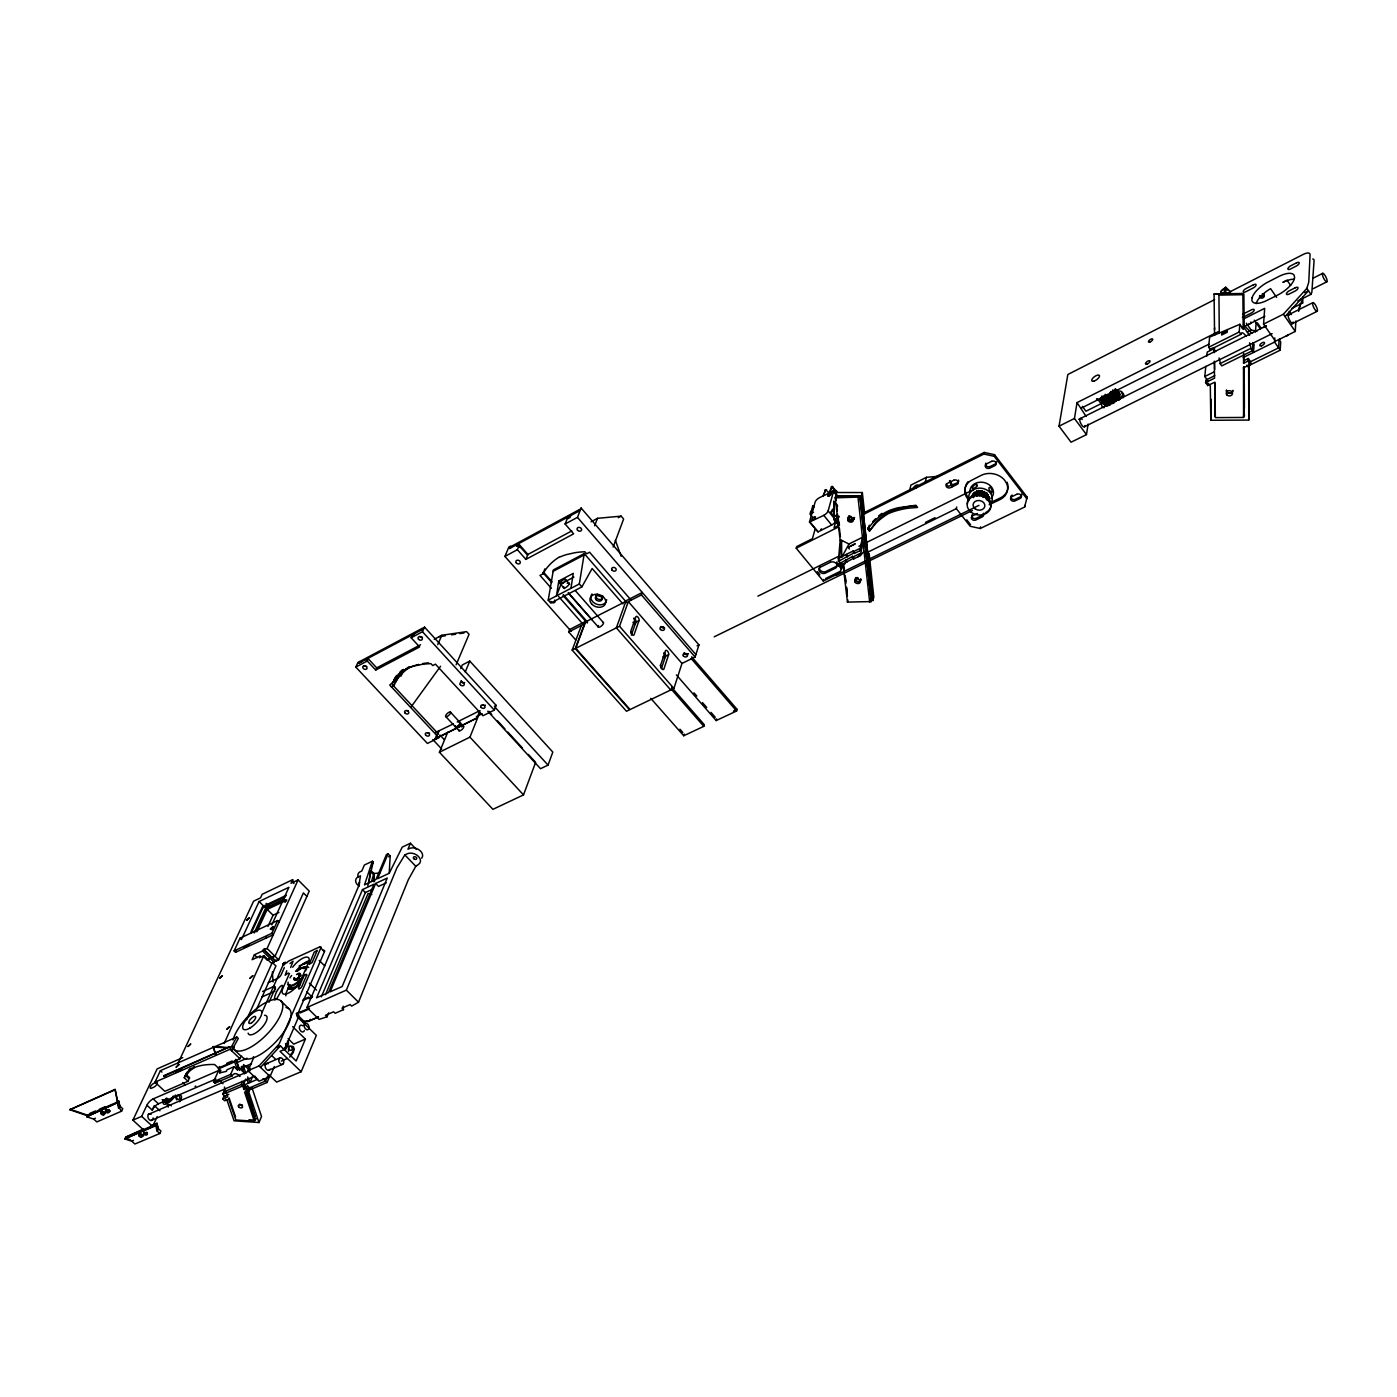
<?xml version="1.0" encoding="UTF-8"?>
<svg xmlns="http://www.w3.org/2000/svg" width="1397" height="1397" viewBox="0 0 1397 1397"><rect width="100%" height="100%" fill="white"/><g stroke="black" fill="none" stroke-linecap="round" stroke-linejoin="round"><path stroke-width="1.5" d="M1291.684 308.527L1302.668 302.974L1302.982 296.67M1243.4 319.022L1264.687 308.335L1263.569 324.104L1275.478 341.235L1295.281 331.438L1295.84 321.013M389.222 872.793L390.2 856.047L388.052 853.829L386.463 854.58L376.02 879.446L364.495 884.842L372.37 861.25L373.156 862.036L367.83 885.803M1208.684 383.861L1210.308 386.148L1210.797 420.27L1248.743 420.078L1248.674 365.7L1280.211 350.193L1280.717 341.863L1279.111 339.541L1278.587 347.87L1248.901 362.487M1280.211 350.193L1274.553 342.055L1274.815 337.899M1253.493 352.463L1254.104 344.133M1248.743 420.078L1249.005 363.447M1255.449 332.102L1256.147 322.707M1243.295 367.9L1250.577 364.477L1250.769 361.98L1248.342 358.505L1243.784 360.758L1243.592 363.255L1248.15 361.02L1248.342 358.505M1219.022 357.981A9.465 2.969 63.8 0 1 1220.14 363.569L1221.781 365.874L1252.358 350.769L1252.969 342.579M1214.761 375.688L1205.873 380.071L1205.611 382.586L1207.724 385.537L1214.901 382.167L1215.355 417.616L1243.557 417.459L1243.749 414.926M1244.098 414.507L1243.819 367.359M1244.413 414.752L1244.29 416.446L1244.029 366.643M1218.935 294.296L1219.284 333.045L1239.855 324.314L1243.417 329.395L1243.609 326.915L1249.564 335.42M1246.194 336.398A9.535 2.881 63.8 0 0 1240.868 334.354L1239.209 331.997L1239.855 324.314M1243.417 329.395L1243.47 293.457L1214.08 293.981L1243.435 293.876L1243.627 328.452M1230.687 291.938L1225.728 287.206L1222.794 289.598A3.754 3.196 -2.1 0 0 1221.275 293.946M1221.607 294.173L1224.89 291.641L1225.239 287.887L1227.736 290.105M1226.933 294.243A3.772 3.196 -2 0 0 1222.41 293.667L1225.326 291.589L1225.728 287.206M369.07 882.764L370.083 872.042M1222.794 289.598L1225.239 287.887M1210.797 420.27L1211.164 399.28M1219.284 333.045L1209.627 337.114L1208.615 347.294L1210.273 349.634L1240.868 334.354M1207.724 385.537L1207.968 383.022M1207.829 380.77L1204.79 376.509L1205.803 366.328M1206.798 356.148L1207.2 352.079L1214.447 348.464M101.282 1111.506L100.898 1112.588M838.008 558.521L853.183 551.012L854.51 552.636L838.34 561.332L840.173 540.272L835.179 497.838L836.646 492.495L862.333 492.547L864.673 513.852M839.422 558.538L841.588 540.272L840.173 540.272M1226.514 390.13L1226.409 390.811A3.178 2.637 -0.3 0 0 1229.622 393.413A3.178 2.637 -0.3 0 0 1232.783 390.758M584.243 553.614L553.404 569.906L548.2 600.186L550.75 603.067L581.885 586.897L579.336 583.981L584.243 553.614L627.026 602.893M1082.326 406.335L1085.958 411.224L1101.063 403.681L1101.674 399.647M570.971 588.329L573.241 573.399L558.783 580.977L556.46 595.89L561.21 583.736L573.87 577.118M1214.587 299.639L1067.832 374.518L1059.031 426.19L1071.062 442.22L1086.464 434.607L1088.106 424.129M1218.254 331.665L1077.035 402.615L1086.15 416.428M981.707 495.97L982.493 491.482A3.353 2.724 9.4 0 0 982.335 490.731L981.48 490.644M1086.464 434.607L1074.45 418.489L1077.035 402.615M286.053 1045.48L286.35 1044.921A2.515 0.995 -46.1 0 0 286.804 1044.467L286.856 1044.083M956.701 507.006L956.351 508.648L970.164 526.267L980.275 528.503L1024.647 507.024L1024.944 505.365M862.211 513.659L984.221 452.436L994.524 454.671L1027.109 497.122L1026.812 498.781L994.21 456.313L983.872 454.06L863.049 514.62M988.465 501.017L989.303 496.861A3.248 2.637 9.1 0 0 988.395 496.668L988.028 496.633M988.587 501.68L989.303 496.861M985.758 496.895L986.579 492.757L986.317 497.402M985.723 498.345L986.579 494.067L987.277 494.73M994.21 456.313L994.524 454.671M980.275 528.503L980.589 526.861M986.177 498.886L986.998 494.73L986.334 498.921M986.928 500.143L987.836 495.865M987.504 498.799L988.325 494.643L987.854 499.41M982.458 496.197L983.663 491.744M982.999 497.559L984.239 491.342L984.134 495.83M984.71 497.297L984.763 492.582M989.408 499.166L989.286 499.812A3.265 2.654 9.1 0 1 988.378 499.899M978.686 494.608L978.738 490.522A3.248 2.654 9.3 0 0 978.564 491.255L977.743 495.621L978.738 490.522M979.192 495.516L979.873 490.941M979.297 495.621L981.148 491.115M980.083 495.656L981.061 491.325M980.694 494.73L981.55 490.574M981.497 494.87L982.335 490.731M975.263 495.324L976.817 490.923A3.475 2.829 9.5 0 1 977.411 491.395M983.872 454.06L984.221 452.436M975.979 495.062L976.817 490.923M976.782 495.813L977.638 491.674M976.922 495.883L978.581 491.465M973.063 496.633L974.477 492.058L973.622 496.197M973.657 497.646L974.32 493.193M1109.532 404.746L1104.713 397.988A12.398 5.082 -36 0 1 1096.435 398.896M169.893 1100.33L169.91 1100.26A3.143 1.187 -46.9 0 1 169.701 1100.836L166.295 1098.252M176.773 1099.928L175.376 1096.872M1102.739 396.626L1108.747 404.851A3.248 1.345 -36.1 0 1 1108.048 405.549L1107.402 405.654M815.219 528.712L812.425 538.666L796.674 546.611L796.22 548.2L823.287 581.065L823.724 579.458M925.058 483.1L926.403 477.32L938.557 476.29M909.517 490.888L910.896 485.108L926.403 477.32M173.368 1096.034L173.368 1095.999A5.92 2.235 -46.9 0 1 167.867 1101.517A5.92 2.235 -46.9 0 1 165.492 1099.736M871.309 601.566L859.923 496.249L871.309 601.566L847.455 602.09L842.95 563.899M866.769 551.221L869.213 554.242L868.375 557.525L872.898 600.727L861.355 496.249L862.333 492.547M847.455 602.09L847.979 599.994M853.759 558.852L852.659 556.39L853.759 558.852L860.36 555.604L862.997 542.158M867.816 529.079L868.515 528.136A73.709 58.691 10.8 0 1 885.157 512.542L889.138 510.551A73.622 58.569 11.2 0 1 897.939 507.775L915.873 505.26L917.585 507.443L908.853 508.141A73.255 58.325 11.3 0 0 890.78 512.629L888.684 513.467A73.674 58.709 11 0 0 875.308 523.91L869.458 531.122L867.816 529.079L868.934 526.512M868.27 529.323L869.336 525.185M853.183 551.012L854.283 553.474L859.819 550.75L862.455 537.321L848.939 544.009L841.745 557.386L841.588 540.272L848.939 544.009M859.819 550.75L862.7 539.469M863.521 514.428L863.94 512.786M869.458 531.122L875.727 522.286A73.622 58.691 11 0 1 889.068 511.843A73.203 58.307 11.3 0 1 909.237 506.517L915.454 505.958M839.265 566.239L839.684 564.632L841.727 567.112L841.308 568.719L839.265 566.239L844.906 563.445M839.649 560.249L838.916 566.152L853.986 558.014M823.287 581.065L840.034 572.84L840.453 571.233L825.575 578.55M848.066 547.362L855.016 543.904L848.066 547.362L849.376 548.969M838.671 564.021L852.659 556.39M1024.647 507.024L1027.109 497.122M844.382 569.278L841.273 565.471L841.71 563.864M1298.686 309.767L1300.363 303.463M1298.616 311.374L1300.851 302.974M837.606 526.861L838.671 522.88M835.668 521.832L834.061 527.804L839.58 525.01M830.796 512.437L832.56 509.294A2.27 0.891 -39.1 0 1 834.026 509.678A2.27 0.891 -39.1 0 1 831.844 511.896L830.796 512.437L834.061 516.453L835.127 515.93M809.457 522.076L823.776 515.353A4.558 1.781 -39.1 0 0 828.142 510.9L833.642 490.958L819.428 497.699A4.505 1.746 -39.1 0 0 815.132 502.082L809.457 522.076L818.048 531.89L831.652 525.028A4.54 1.799 -39.1 0 0 836 520.575M832.001 486.435L829.189 492.198L830.412 492.146L832.001 486.435L836.681 491.395L836.262 493.281M829.381 494.294L830.097 491.744M825.732 489.666L823.235 495.83L825.732 489.666L830.412 494.608M811.919 511.459L814.381 505.854L812.67 506.151L811.028 511.913M813.56 512.262L811.046 512.996L811.605 511.058M810.697 511.512L809.963 514.096L812.321 516.96M371.515 881.507L373.82 873.509L371.462 871.099M676.392 674.908L716.172 720.573L736.586 711.021L737.075 709.344L691.655 656.817M716.172 720.573L716.678 718.896M650.775 698.343L683.727 735.748L703.809 726.353L704.315 724.694L671.678 687.376M683.727 735.748L684.233 734.089M840.034 572.84L841.727 567.112M625.839 601.391L585.622 621.892L575.756 648.313L630.099 709.536L673.895 688.459L681.98 663.435L695.095 657.044L698.954 644.89L581.135 508.037L578.096 511.546M1116.116 400.782L1115.085 401.463L1110.301 394.792M668.639 654.687L663.942 668.919A2.724 1.397 64 0 1 661.741 668.726A2.724 1.397 64 0 1 660.641 665.147L665.374 650.932A2.707 1.38 63.9 0 1 667.556 651.159A2.707 1.38 63.9 0 1 668.639 654.687L665.496 656.223L661.462 668.43A2.724 1.397 64 0 0 660.257 665.216M639.005 620.6L634.081 634.709A2.654 1.38 63.4 0 1 631.915 634.482A2.654 1.38 63.4 0 1 630.868 631.025L635.81 616.933A2.637 1.362 63.3 0 1 637.975 617.177A2.637 1.362 63.3 0 1 639.005 620.6L635.879 622.189L631.636 634.273M575.756 648.313L619.517 626.258L628.318 601.601L641.415 594.912L642.288 592.468L626.066 600.745L616.356 627.847L670.735 689.978M371.008 867.939L373.156 862.036M487.745 711.213L540.534 768.699L548.043 765.102L552.81 752.092L469.794 661.095L462.337 664.937L460.8 668.587M447.756 732.185L439.409 752.232L492.914 809.334L523.508 794.91L535.627 762.36L528.31 754.397M575.25 648.575L629.576 709.781L626.485 711.265L572.159 650.129L575.25 648.575L585.36 621.49L569.609 629.523L568.684 631.968L575.739 639.931M613.161 547.048L623.621 519.02L621.159 516.139L597.497 518.322L591.053 521.78M572.159 650.129L581.379 625.507M594.633 525.761L597.497 518.322M168.531 1101.238L168.443 1101.412A2.654 0.995 -46.9 0 1 168.146 1101.884L164.968 1099.544M1115.05 389.693L1119.661 396.765L1114.858 390.2M525.883 559.376L527.926 554.434L519.422 544.778L517.361 549.72L525.883 559.376L573.643 533.846L565.104 523.997L577.45 517.361L581.135 508.037M437.418 736.114L389.728 685.054L393.71 681.439A66.707 48.633 22.1 0 1 406.876 668.639L408.518 667.853A66.672 48.598 22.6 0 1 413.896 666.072L421.597 664.448A66.672 48.598 22.6 0 1 427.657 663.819L430.957 663.662L432.703 665.566L435.445 664.151L482.943 715.753L494.294 710.095L496.179 705.398L424.531 627.131L422.069 629.663L358.872 663.208L359.815 661.497M565.104 523.997L567.095 519.055L569.993 517.484L570.797 515.493M551.413 588.364L539.993 575.407L542.909 573.87L544.9 568.876M327.038 1016.824L325.501 1015.322L333.621 1011.777L335.158 1013.279L343.487 1009.664L341.951 1008.145L350.158 1004.565L351.695 1006.084L358.523 1002.208L408.361 879.639L415.8 866.28L418.436 864.429A8.312 5.763 21.8 0 0 418.489 856.466A8.312 5.763 21.8 0 0 407.889 853.497L404.851 854.929L396.905 867.851L346.351 990.141L306.921 1007.516L319.075 1019.391L327.038 1016.824L328.697 1012.825M476.971 717.988L435.166 738.838L476.971 717.988L479.974 710.584L457.221 721.97M439.409 752.232L469.951 737.145L479.765 712.575M416.411 849.463L410.421 843.229L407.959 849.236L410.054 848.241A8.277 5.763 21.8 0 1 419.956 850.546A8.277 5.763 21.8 0 1 421.684 858.195M166.487 1102.25L166.208 1102.006A2.375 0.891 -46.9 0 1 165.667 1102.547L162.139 1099.649M439.828 735.503L438.902 737.703L427.412 743.448L355.798 667.067L357.946 662.475L422.61 628.144L421.877 629.768M269.08 1074.887L276.623 1082.099L301.193 1071.709L316.351 1035.387L297.055 1016.597M435.166 738.838L438.431 731.033M435.567 739.292L438.85 731.487M375.618 883.463L330.163 991.818L342.16 986.526L387.248 878.049L375.618 883.463L378.517 886.431L386.27 882.834M388.052 853.829L377.627 878.696L389.222 873.265L402.249 847.106L410.421 843.229M465.218 672.027L469.794 661.095M509.853 548.41L510.516 546.821L578.725 509.957M321.362 996.812L365.368 892.561L373.069 888.981M292.637 1026.673L305.402 1039.089L296.164 1061.004L283.259 1048.571M435.62 732.447L453.431 723.856M325.484 994.681L368.075 893.486L371.812 894.464M362.469 889.61L316.613 997.825L328.505 992.551L374.012 884.214L362.469 889.61L365.368 892.561M571.233 631.357L504.911 556.425L508.84 547.1L510.656 546.122L509.643 548.515L578.306 511.442M306.921 1007.516L358.837 885.663L360.496 875.814L357.545 877.211A8.19 5.605 22.4 0 0 359.081 886.222M225.703 1099.317L227.205 1100.731L234.05 1120.796L258.969 1122.524L261.536 1116.517L251.966 1087.704M456.12 664.78L469.06 634.325L466.598 631.619L441.836 635.268L434.275 639.25M296.164 1013.681L309.47 1008.215M299.272 1012.301L300.338 1012.231M228.846 1094.322L223.834 1096.453L222.734 1098.933L224.673 1100.766L228.741 1099.16L235.831 1119.975L254.341 1121.25L255.791 1118.351M248.963 1119.748L255.337 1120.184L256.053 1118.508M302.905 1000.322L312.544 996.463M308.388 997.895L309.453 997.825M267.7 1076.057L265.535 1081.068L247.898 1088.56M258.969 1122.524L248.683 1091.633L249.399 1089.974L267.037 1082.5L269.9 1075.83M253.451 1056.708A5.78 2.27 -46.3 0 1 253.171 1058.909L248.02 1070.678L259.056 1081.191L270.058 1076.511L274.336 1066.54M286.507 963.074A3.3 1.257 -45.3 0 1 289.127 960.857L319.669 946.922L324.453 951.601L297.037 1015.567A5.553 2.183 -45.8 0 0 296.88 1013.122M242.1 1084.089L243.934 1089.52L246.483 1088.438L247.566 1085.94L249.819 1088.088L248.736 1090.586L244.615 1092.227L254.341 1121.25M252.909 1075.83L250.011 1082.5L247.653 1076.947M224.428 1086.988A6.845 4.732 68.4 0 1 224.184 1091.79L225.703 1093.222L242.781 1085.94L245.767 1079.13M437.715 644.681L441.836 635.268M243.934 1089.52L245.016 1087.023L247.566 1085.94M286.769 970.74L285.145 975.246L288.271 972.958M290.646 967.527L293.056 961.206L289.947 963.493M289.86 984.431L286.612 991.835A13.027 5.047 -45.5 0 0 285.826 995.851M269.027 1002.26L275.034 988.657A4.977 1.903 -45.6 0 0 273.166 986.719L262.601 991.486M284.324 967.615L281.268 974.53A4.086 1.554 -45.5 0 1 277.2 978.651L268.224 982.702M289.476 973.447L282.927 988.255A13.027 5.029 -45.5 0 0 287.939 993.337A13.027 5.029 -45.5 0 0 300.896 980.188L308.842 961.677A12.922 4.977 -45.3 0 0 304.476 957.504A12.922 4.977 -45.3 0 0 292.689 967.23M391.404 686.853L394.076 685.456L395.054 683.255L393.378 681.457L394.687 679.239A66.654 48.616 22.2 0 1 401.009 671.643M240.005 1076.476A6.88 4.715 68.3 0 0 232.129 1075.865L215.086 1083.199L213.549 1081.767L230.61 1074.415L234.05 1066.697L237.333 1069.823L238.433 1067.325L244.318 1072.913M225.179 1096.488L222.682 1094.13L225.179 1088.507M188.001 1081.278L184.247 1077.768L185.242 1076.092A55.077 34.192 22.5 0 1 192.035 1069.176L195.423 1067.151A52.388 32.48 22.6 0 1 211.89 1064.479L214.649 1064.531L218.386 1068.076L239.952 1058.716L241.07 1056.219L232.688 1048.239L231.57 1050.719L238.328 1038.442L236.809 1036.993L160.393 1070.678L154.98 1082.151L164.846 1091.336L188.001 1081.278L189.136 1078.798L185.382 1075.288L186.395 1073.612A55.024 34.192 22.5 0 1 187.041 1072.634M262.007 1012.546L283.731 963.476M256.804 1008.861L275.925 965.973L272.31 962.428L246.675 1019.688M271.786 963.581L263.806 955.74L259.475 957.748L260.296 955.932L252.124 959.704L254.376 954.78L262.531 951.008L264.801 948.633L264.277 949.785L275.838 961.136L278.649 959.844L309.243 891.129L298.085 879.918L291.03 883.288L292.654 879.691L293.929 883.585M237.333 1069.823L234.679 1061.86L235.779 1059.38L239.446 1070.364M393.378 681.457L392.4 683.657L394.076 685.456M263.998 956.578L267.613 960.123L271.228 957.137L275.034 956.299L303.411 892.893L306.886 896.42M400.974 676.148L403.523 670.455M271.961 963.319L276.344 959.983L275.838 961.136M375.706 670.054L376.719 667.871L368.267 658.825L367.254 661.008L375.706 670.054L419.606 646.951L411.137 637.748L422.47 631.741L424.531 627.131M234.05 1066.697L227.065 1069.718L226.331 1071.377L219.783 1072.861L218.438 1068.915L219.556 1066.417M414.682 633.592L411.137 637.748M213.549 1081.767L218.142 1071.569M418.786 664.413A66.253 48.354 22.6 0 0 409.827 667.364A66.602 48.685 22.4 0 0 395.91 681.614L395.421 682.435L393.744 680.636L394.949 678.226A66.567 48.668 22.3 0 1 396.661 675.467M219.783 1072.861L220.901 1070.364M395.421 682.435L397.447 678.61A66.55 48.668 22.4 0 1 409.059 666.718M154.98 1082.151L230.034 1049.269L236.809 1036.993M224.149 1043.489L263.806 955.74M264.277 949.785L267.089 948.476L298.085 879.918M298.958 1016.405L304.546 1021.853L307.951 1020.753L304.057 1022.045A5.623 2.235 -45.7 0 1 302.835 1022.167M271.874 933.283L273.323 934.715L235.534 952.3L234.102 950.903L271.874 933.283L277.654 920.536L279.086 921.95M215.697 1055.067L213.147 1046.597L227.99 1047.506M267.98 926.386L273.061 915.227L278.929 912.468M265.762 938.225L266.46 936.723M271.839 924.849L288.917 887.287L259.091 901.519L241.716 938.976M254.184 932.986L265.692 907.963L284.429 899.074M255.773 931.764L266.39 908.661L285.128 899.773M256.961 931.712L267.194 909.412L284.778 901.082C289.738 896.874 283.661 905.239 284.953 900.978M251.041 931.589L262.863 905.972M184.247 1077.768L185.382 1075.288M251.128 933.266L263.684 906.042L286.368 895.267M159.799 1133.508L156.831 1130.767L156.22 1124.864L124.787 1138.869L131.929 1141.314L134.898 1144.021L159.799 1133.508L160.934 1131.046L157.966 1128.305L156.97 1123.223L151.155 1125.703M235.534 952.3L236.233 950.798M156.831 1130.767L156.22 1124.864M157.215 1129.946L158.332 1129.806L156.97 1123.223M177.751 1063.85L253.59 901.187L260.506 897.869L262.165 894.29L292.654 879.691M366.503 659.157L366.119 659.96L368.267 658.825M182.745 1057.599L157.128 1068.915L132.89 1120.15L143.839 1130.208L152.622 1126.453L157.18 1116.64M234.102 950.903L240.005 938.208L277.654 920.536M1297.761 300.949L1310.927 294.365L1311.853 292.357L1314.071 260.575A7.945 3.213 -33.9 0 0 1312.761 258.969M220.237 1069.84L153.146 1098.915A6.287 2.357 -46.9 0 0 146.912 1105.219L152.203 1110.091L154.316 1105.568L159.922 1110.755M1263.569 324.104L1283.406 314.203L1306.841 288.376L1308.762 282.211L1310.072 254.656A7.945 3.196 -33.9 0 0 1303.418 254.324L1226.182 293.737M131.929 1141.314L133.448 1140.354M164.078 1075.55L163.693 1076.371L229.964 1046.632L164.078 1075.55L165.597 1076.982M132.89 1120.15L141.673 1116.378L146.912 1105.219M86.684 1116.727L117.889 1102.46L86.684 1116.727L93.843 1119.172L96.847 1121.913L121.591 1111.174L122.761 1108.729L119.758 1105.953L118.675 1100.819L120.107 1107.472L118.972 1107.594L115.113 1089.398L69.85 1109.742L88.413 1116.081M121.591 1111.174L118.972 1107.594M109.018 1109.707L110.153 1111.436M104.95 1112.728A1.886 1.135 24 0 1 102.784 1113.007A1.886 1.135 24 0 1 101.527 1111.209L101.09 1112.641L102.994 1114.544L105.386 1113.496L101.492 1111.541L102.994 1114.544M104.199 1114.02L104.111 1113.95A1.886 1.135 24 0 1 101.125 1112.641L101.335 1112.152M101.125 1112.641A1.886 1.135 24 0 1 103.291 1111.75L103.675 1111.96M118.57 1108.415L115.113 1089.398M106.609 1110.755L107.726 1112.483L106.609 1110.755A1.851 1.118 23.9 0 1 105.962 1109.742M93.843 1119.172L95.398 1118.229M255.389 1076.511L255.145 1077.716L256.28 1077.541M282.77 964.105C281.984 968.854 288.917 959.163 283.486 963.232M271.874 929.756L273.009 928.341M169.928 1100.207L171.272 1099.404A2.55 0.96 -46.9 0 0 171.307 1099.02L171.936 1098.374M581.885 586.897L592.136 568.509L622.922 603.923M1117.268 400.101A3.493 1.449 -36 0 0 1117.024 399.786L1117.81 398.966M1106.651 405.322A3.947 1.641 -36.1 0 1 1106.092 405.724L1105.708 405.567M542.909 573.87L544.411 571.443A69.518 53.61 20.6 0 1 558.852 557.281M301.193 1071.709L280.046 1051.347L284.185 1049.566L285.547 1047.174L298.539 1017.016A5.553 2.2 -45.8 0 0 296.863 1014.606M972.434 494.398L972.836 493.77A3.126 2.532 9.6 0 1 973.779 493.944L974.477 493.368M248.02 1070.678L259.021 1065.963L279.086 1044.083L320.821 947.987A2.881 1.118 -45.1 0 0 319.669 946.922M260.541 1067.413L280.378 1045.899L284.185 1049.566M1118.403 398.721L1112.885 389.92M411.137 706.83L440.544 666.247M288.655 1051.295L288.481 1048.903M1106.04 405.078L1101.028 398.058M860.36 555.604L864.01 551.291M858.02 556.757L860.465 553.876M838.916 566.152L841.448 563.235M1117.094 390.357L1119.661 393.954A3.388 1.397 -35.9 0 1 1119.102 394.53L1118.997 394.618M172.791 1096.994L172.25 1098.286M1285.048 316.595L1308.483 290.768L1304.711 292.654M688.075 653.779L686.171 654.495L683.919 652.975A2.288 1.764 17.6 0 0 687.97 653.901M1106.965 405.06L1106.511 404.798A8.103 3.353 -36 0 1 1105.691 404.327M165.614 1102.6L162.855 1100.05M1113.968 402.441L1113.915 402.423A3.405 1.414 -35.9 0 0 1114.474 402.528L1110.336 395.473M1118.84 397.237L1118.246 398.005A2.881 1.187 -35.9 0 1 1118.718 398.058M169.054 1100.819L165.789 1098.636M833.765 501.383L834.201 517.082L833.765 501.383L837.676 506.203M838.671 525.464L834.061 519.789L833.869 516.68L836.873 514.742A3.44 1.362 -39 0 1 837.606 514.236M834.061 519.789L837.065 517.85A3.44 1.362 -39 0 0 839.195 516.331M104.391 1113.793L104.111 1113.95A1.886 1.135 24 0 0 103.291 1111.75M103.71 1114.771A1.886 1.135 24 0 0 102.907 1112.553A1.886 1.135 24 0 0 100.724 1113.461A1.886 1.135 24 0 0 103.71 1114.771L103.989 1114.596M519.422 544.778L516.593 546.297L517.431 544.306L520.295 547.572M504.911 556.425L517.361 549.72M527.926 554.434L571.775 530.93M618.26 517.676L621.159 516.139M359.046 663.104L361.84 661.619M355.798 667.067L367.254 661.008M552.758 571.513L583.614 555.22M376.719 667.871L420.584 644.768M548.2 600.186L579.336 583.981M826.553 489.823L824.824 490.12M831.093 486.907L832.822 486.61M835.79 491.849L836.681 491.395M812.67 506.151L813.56 505.679M568.684 631.968L584.435 623.953M1313.04 278.23L1322.749 273.323M850.825 519.37L854.597 517.466M1313.18 288.673L1326.783 281.845A4.715 1.275 63.7 0 0 1324.845 275.174A4.715 1.275 63.7 0 0 1322.645 275.733A4.715 1.275 63.7 0 0 1326.783 281.845M796.22 548.2L838.2 527.106M850.511 520.959L854.231 519.09M303.044 968.558L305.419 967.754A14.075 5.448 -45.4 0 1 307.34 967.667M1081.173 408.168L1208.824 344.256M1241.689 327.789L1264.896 316.176M1208.615 347.294L1239.209 331.997M494.433 706.271L496.179 705.398M476.394 716.591L482.122 713.727M1059.031 426.19L1074.45 418.489M1247.329 332.049L1251.171 330.129L1257.143 331.037M835.179 497.838L859.714 497.07M1078.676 419.379L1266.084 325.972M1287.563 315.268L1312.936 302.625M1084.526 426.696L1272.143 333.639M1291.684 323.947L1317.092 311.356A4.837 1.345 63.8 0 0 1315.118 304.476A4.837 1.345 63.8 0 0 1312.831 305.122A4.837 1.345 63.8 0 0 1317.092 311.356M1220.14 363.569L1250.717 348.429A9.535 2.881 63.8 0 0 1249.547 342.824M757.89 596.17L839.475 555.849M858.893 546.262L973.499 489.631M1204.79 376.509L1214.133 371.899M1243.103 357.58L1274.553 342.055M852.973 551.85L859.574 548.584M1205.611 382.586L1214.534 378.185L1214.307 361.177M852.449 557.228L860.115 553.456M925.46 522.391L935.047 517.676M956.351 508.648L865.983 553.072M841.273 565.471L844.975 563.655M836.07 575.32L978.965 505.347M714.199 636.822L972.452 510.464M697.068 645.816L698.954 644.89M977.446 513.485L972.609 515.842A2.934 2.375 9.6 0 0 971.806 519.108A2.934 2.375 9.6 0 0 975.857 519.998L982.301 516.855A2.934 2.375 9.4 0 0 983.121 513.59M989.513 503.095L1000.322 497.943A17.043 13.9 9 0 0 1007.115 482.244M989.181 504.754L1000.008 499.585A17.043 13.9 9 0 0 1006.8 483.886L1004.845 480.498A17.043 13.9 9 0 0 981.253 475.329L970.496 480.83A17.008 13.848 9.3 0 0 966.567 497.227L969.029 500.37M285.582 896.734L262.88 907.526L268.224 906.251M372.37 861.25L364.373 865.022L361.823 870.995L359.78 871.955A8.172 5.605 22.4 0 0 358.086 876.914M388.61 856.798L390.2 856.047M733.373 711.09L737.075 709.344M243.794 947.288L249.452 944.634M275.034 956.299L271.228 957.137L267.456 960.193L264.277 957.085M282.805 963.895L284.674 963.039M299.045 966.008L310.291 960.909M303.865 964.244L309.488 961.712M983.331 492.041L982.545 491.814M275.052 991.084L262.723 996.62A2.462 0.943 -45.7 0 1 261.85 996.707M303.254 999.536L308.72 997.109M309.121 998.628L312.264 997.231L306.624 991.695M69.85 1109.742L114.868 1089.887M300.006 1013.017L309.121 1009.018M175.585 1072.599L181.575 1069.98M232.688 1048.239L234.259 1047.54L232.723 1046.091M89.81 1113.444L95.572 1110.912M99.431 1109.235L105.212 1106.703M87.47 1115.085L93.25 1112.571M97.109 1110.894L118.291 1101.639M318.429 1016.841L307.532 1021.591L318.551 1017.121M226.768 1063.292L232.181 1060.934M218.438 1068.915L234.679 1061.86M237.071 1062.541L247.059 1058.21M276.693 1047.506L280.378 1045.899M1118.683 397.324L1113.811 390.776M305.402 1039.089L293.719 1044.135L288.044 1038.635M152.203 1110.091A6.287 2.375 -47 0 1 158.42 1103.805L215.871 1079.025M237.682 1069.613L251.547 1063.641M148.309 1114.404L249.923 1070.766M263.876 1064.776L279.819 1057.931M281.321 1061.074L287.311 1058.507M151.068 1120.499L254.778 1076.196M268.748 1070.242L282.7 1064.27M224.184 1091.79L241.262 1084.509A6.88 4.715 68.3 0 0 241.751 1081.418M222.682 1094.13L226.593 1092.471M243.13 1085.434L257.851 1079.148M143.402 1129.003L125.573 1137.245L156.586 1124.044M124.787 1138.869L155.835 1125.685M222.734 1098.933L227.746 1096.802L225.196 1089.363M141.132 1136.756L143.542 1135.744M558.957 557.368L560.808 556.6A69.466 53.383 20.3 0 1 566.606 554.574L574.848 552.723A69.466 53.383 20.3 0 1 581.327 551.972L584.837 551.763L586.6 553.806L589.569 552.234L630.85 599.837M1103.84 396.015L1103.106 396.277A3.073 2.375 17.5 0 1 1101.534 396.172M664.466 627.724L660.991 626.555A2.305 1.781 18.5 0 0 664.134 627.864M147.418 1133.334L147.087 1133.438A1.868 1.135 23.3 0 1 144.642 1132.426M1109.532 404.536L1104.084 398.162M1117.6 399.018L1112.553 392.557M439.147 636.683L445.346 635.775M451.545 634.849L455.666 634.238M459.805 633.627L463.926 633.016M373.872 881.751L373.82 873.509L379.652 873.003M1218.848 295.116L1243.365 294.697M835.633 496.179L861.355 496.249M212.955 1046.999L227.798 1047.925M1115.906 400.782L1109.707 392.627M988.343 498.694L988.482 498.729A2.602 2.113 9.1 0 1 988.954 498.921M450.375 712.051L450.009 711.981A3.265 1.17 -42.7 0 0 447.651 713.168L447.023 713.745A3.265 1.17 -42.7 0 0 445.8 716.644L459.334 730.928A3.248 1.205 -42.8 0 0 461.708 729.74L462.337 729.164A3.248 1.205 -42.8 0 0 463.525 726.265L450.375 712.051A3.265 1.17 -42.7 0 1 449.153 714.967L448.524 715.526A3.265 1.17 -42.7 0 1 446.149 716.731L445.8 716.644M463.525 726.265L463.175 726.178A3.248 1.205 -42.8 0 0 461.464 726.877M70.094 1109.253L88.657 1115.592M125.171 1138.049L130.532 1139.882M971.718 496.546L971.753 495.848A3.789 3.073 9.6 0 1 972.399 495.778M975.42 492.512L976.293 492.093M569.766 584.26L565.296 579.249A3.44 1.222 -41.3 0 0 561.646 581.169L561.07 581.798A3.44 1.222 -41.3 0 0 560.267 583.841L564.493 588.643M560.267 583.841L560.511 584.051A3.44 1.222 -41.3 0 0 564.178 582.147L564.755 581.501A3.44 1.222 -41.3 0 0 565.558 579.458M568.701 593.446L598.457 627.218A3.405 1.275 -41.3 0 0 602.107 625.367L602.683 624.721A3.405 1.275 -41.3 0 0 603.434 622.66L603.172 622.451A3.405 1.275 -41.3 0 0 602.771 622.398M1225.326 291.589L1227.823 293.807M1224.89 291.641L1227.404 293.859M141.673 1116.378L152.622 1126.453M153.146 1098.915L158.42 1103.805M166.959 1098.252L169.718 1100.819M165.387 1099.317L168.146 1101.884M163.973 1099.928L166.732 1102.495L163.624 1100.015M160.393 1070.678L161.912 1072.093M189.678 1077.908L186.604 1075.026L187.53 1073.49A54.989 34.174 22.5 0 1 192.315 1068.111M189.521 1077.978L185.766 1074.45L186.779 1072.774A55.007 34.174 22.5 0 1 187.442 1071.796M182.78 1082.623L185.295 1084.98M246.483 1088.438L248.736 1090.586M230.61 1074.415L232.129 1075.865M241.262 1084.509L242.781 1085.94M248.683 1091.633L247.182 1090.219L245.558 1090.9L255.337 1120.184M244.283 1069.281L241.384 1066.54L244.527 1073.926M263.038 1078.676L267.037 1082.5M230.034 1049.269L239.952 1058.716M247.147 1065.649L250.028 1068.391M243.532 1064.531L249.312 1070.05M259.021 1065.963L270.058 1076.511M272.171 1056.027L275.331 1059.048M277.933 1045.882L279.452 1047.348M273.166 986.719L275.593 989.093M280.797 1000.793L289.039 1008.826M240.005 938.208L241.437 939.605M254.376 954.78L257.258 957.609M267.089 948.476L278.649 959.844M263.282 949.331L274.825 960.682M262.531 951.008L274.091 962.341M309.453 983.191L316.49 990.124M259.091 901.519L263.684 906.042M266.076 903.405L268.853 906.164M319.215 960.438L324.785 965.956M267.194 909.412L273.061 915.227M346.351 990.141L358.523 1002.208M1243.505 324.785L1251.904 333.342M370.362 871.152L373.348 874.208M404.851 854.929L415.8 866.28M1119.73 393.884L1119.486 393.622A4.296 1.781 -35.9 0 0 1118.91 393.937M432.808 739.519L441.731 749.054M440.003 735.066L444.386 739.764M392.382 684.635L438.344 733.896M469.951 737.145L523.508 794.91M394.46 679.047L396.137 680.845M422.47 631.741L494.294 710.095M488.81 711.37L491.744 714.566M497.594 720.939L504.911 728.902M507.827 732.08L522.461 748.024M495.254 707.476L548.043 765.102M1099.771 398.407L1104.817 405.2L1099.998 398.669M543.101 572.84L551.658 582.549M563.043 595.489L587.246 622.992M679.955 729.199L682.801 732.465M558.556 596.449L582.828 623.988M558.783 580.977L561.21 583.736M568.23 592.625L592.014 619.674M543.433 572.037L551.972 581.746M563.358 594.685L587.561 622.171M519.09 545.581L527.595 555.238M671.136 689.018L703.809 726.353M575.372 590.669L603.434 622.66M619.517 626.258L673.895 688.459M693.96 692.825L696.806 696.073M702.481 702.604L706.742 707.493M711.003 712.383L715.247 717.272M628.318 601.601L681.98 663.435M577.45 517.361L695.881 654.564M641.415 594.912L695.095 657.044M691.131 658.458L736.586 711.021M817.228 571.6L819.829 574.743M810.19 522.268L818.048 531.89M845.709 559.813L847.019 561.437M845.482 560.651L846.809 562.275M837.065 517.85L834.847 519.894L838.811 524.748L838.619 521.64M828.142 510.9L834.69 518.968M823.776 515.353L831.652 525.028M846.215 554.452L847.525 556.076M845.988 555.29L847.315 556.914M836.873 514.742L837.205 515.161A3.44 1.362 -39 0 0 835.982 516.384M831.913 487.064L834.498 490.26M833.642 490.958L837.536 495.76M832.926 490.784L836.803 495.586M868.236 527.49L869.877 529.533M969.361 498.712L966.899 495.586A16.991 13.848 9.3 0 1 967.946 481.773M966.741 519.824L970.513 524.626M1102.879 398.355L1107.699 404.973A8.103 3.353 -36 0 0 1109.218 404.641M1107.961 405.636L1101.36 397.551L1107.384 405.724M1101.273 399.193L1106.092 405.724M1100.626 398.809L1105.656 405.636M1097.431 398.756L1101.063 403.681M1110.877 391.474L1116.902 399.752M1110.685 392.47L1116.709 400.66L1111.261 391.911M1108.45 394.338L1114.474 402.528M1107.734 394.198C1117.513 404.397 1113.863 406.789 1107.053 394.653M1106.703 395.491L1112.728 403.681L1105.586 395.491M1104.224 396.748L1110.248 404.938L1103.543 397.01M1116.465 389.798L1120.08 395.107L1115.277 388.558M1116.657 391.841L1119.049 395.107M1115.382 391.509L1118.98 396.416M1115.277 391.492L1117.687 394.757M1112.483 390.479L1118.491 398.686M834.044 492.39L833.049 492.425M1248.15 361.02L1250.577 364.477M1246.927 365.054L1248.551 367.359M1250.717 348.429L1252.358 350.769M1257.335 322.794L1261.002 328.068M1246.351 323.231L1251.171 330.129M1254.279 320.157L1260.338 328.854M1283.406 314.203L1295.281 331.438M1289.221 311.391L1291.422 314.604M1276.596 297.369L1270.589 288.655A18.877 7.718 -34.2 0 0 1256.147 303.62M1290.671 285.459L1287.074 280.203L1282.883 282.351A18.947 7.753 -34.1 0 1 1294.216 279.243M1300.258 299.464L1302.668 302.974M1306.841 288.376L1310.927 294.365M949.995 480.533L952.806 486.086M949.454 481.144L952.248 486.697M242.956 1065.859L246.082 1073.245M246.885 1079.462L248.456 1083.164M615.326 540.185L621.141 556.25M213.147 1046.597L215.889 1054.648M229.091 1097.885L235.569 1116.954M247.618 1093.222L252.159 1106.843M236.268 1059.869L239.638 1069.945M243.672 1082.046L245.697 1088.106M250.412 1102.216L255.127 1116.325M243.497 1082.465L245.505 1088.525M246.867 1092.541L254.935 1116.744M247.007 1093.589L254.76 1116.814M169.089 1100.888L169.107 1100.923A2.48 0.943 -46.9 0 0 169.229 1101.133M836.139 500.44L835.738 495.778L861.46 495.83L873.003 600.308L873.806 597.008L869.213 554.242M836.733 504.282L837.379 511.075M837.886 515.318L838.881 523.84M839.37 528.083L840.383 536.605M843.736 563.829L844.382 570.64M845.237 576.594L845.884 583.405M846.477 587.229L847.385 596.152M845.115 575.424L845.831 581.571M846.547 587.7L847.263 593.847M858.055 497.891L869.702 602.386M343.103 1006.154L343.487 1009.664M373.82 873.509L374.448 881.472M272.38 971.823L273.061 981.899M1214.08 293.981L1214.569 335.332M1214.412 348.063L1214.464 352.306M1214.604 362.941L1214.692 369.314M1214.15 348.429L1214.203 352.673M1214.726 383.005L1215.163 416.603M1243.54 353.528L1243.592 363.255M1243.505 367.551L1243.557 417.459M1244.186 367.132L1244.395 408.256M1243.47 293.457L1243.662 328.051M1243.784 353.982L1243.819 360.461M187.757 1071.691A55.024 34.192 22.5 0 1 188.525 1070.783M189.346 1069.892A55.024 34.192 22.5 0 1 191.162 1068.234M175.446 1095.056A9.011 3.423 -46.9 0 1 166.383 1103.944A9.011 3.423 -46.9 0 1 163.886 1099.596M168.373 1107.07A2.218 1.065 29.3 0 1 167.5 1105.132L167.85 1104.922A2.235 1.484 19.7 0 1 169.386 1104.765L169.928 1104.922A2.095 1.694 4.9 0 1 171.237 1105.848M179.549 1095.283A8.993 3.44 -46.9 0 1 179.689 1101.762M310.221 1019.321A7.684 3.056 -45.8 0 1 309.418 1021.102M299.622 984.518A14.756 5.71 -45.4 0 1 288.009 988.395M297.142 971.317A14.756 5.71 -45.4 0 1 308.737 967.405M305.611 1021.766A4.488 1.781 -45.7 0 1 303.987 1021.94M304.878 1021.067A4.488 1.781 -45.7 0 1 303.795 1021.347M298.783 975.717A3.667 1.414 -45.4 0 1 301.123 975.63M299.639 978.11A2.811 1.083 -45.4 0 1 299.15 978.651M298.05 979.559A2.811 1.083 -45.4 0 1 297.055 980.013M296.67 980.03A2.811 1.083 -45.4 0 1 296.391 979.891M299.709 975.77A2.811 1.083 -45.4 0 1 300.093 975.752M299.866 983.89A12.381 4.802 -45.4 0 1 289.528 985.95M302.852 977.795A12.398 4.785 -45.4 0 1 293.527 985.461A12.398 4.785 -45.4 0 1 287.992 984.448M296.251 971.299A12.398 4.785 -45.4 0 1 306.572 969.169M295.937 971.194A11.822 4.575 -45.4 0 1 305.751 970.758M303.9 975.019A11.822 4.575 -45.4 0 1 293.335 984.693A11.822 4.575 -45.4 0 1 288.114 982.126M289.965 977.865A11.822 4.575 -45.4 0 1 291.641 975.525M296.566 974.565A4.226 1.641 -45.4 0 1 300.093 974.215A4.226 1.641 -45.4 0 1 296.164 979.122A4.226 1.641 -45.4 0 1 293.999 977.76M299.272 973.639A4.226 1.641 -45.4 0 1 300.198 975.49M299.779 976.311A4.226 1.641 -45.4 0 1 295.291 979.996M294.715 980.013A4.226 1.641 -45.4 0 1 294.365 978.127M298.382 974.268A3.667 1.414 -45.4 0 1 299.814 975.682A3.667 1.414 -45.4 0 1 296.181 979.367A3.667 1.414 -45.4 0 1 294.75 977.952M300.006 984.641A14.075 5.448 -45.4 0 1 288.271 986.998M286.001 1007.499A33.615 13.132 -46 0 1 277.025 1040.573A33.615 13.132 -46 0 1 241.611 1056.149M233.002 1040.032A33.685 13.027 -46 0 1 272.363 999.903A33.685 13.027 -46 0 1 270.634 1030.218A33.685 13.027 -46 0 1 232.635 1046.563M264.557 1015.27A12.783 4.942 -46 0 1 261.658 1027.93A12.783 4.942 -46 0 1 248.09 1033.151M242.17 1105.01A2.253 1.397 22.4 0 1 240.528 1104.468M242.502 1105.411A2.253 1.397 22.4 0 1 239.585 1104.154M215.086 1083.199A6.845 4.732 68.4 0 1 215.819 1082.046M216.814 1081.278A6.845 4.732 68.4 0 1 222.979 1083.775M291.484 1046.248A9.238 3.685 -46.1 0 1 290.733 1054.595M287.363 1041.219A9.238 3.667 -46.1 0 1 285.425 1049.461M285.477 1043.664A6.059 2.41 -46.1 0 1 283.94 1049.234M285.931 1043.769A2.357 0.943 -46.1 0 1 286.437 1043.384M1232.818 390.339A3.178 2.637 -0.3 0 1 1229.657 392.994A3.178 2.637 -0.3 0 1 1226.444 390.392M1214.674 329.465A2.969 1.222 -34.8 0 1 1214.814 327.963M1242.404 317.346A3.283 1.345 -34.5 0 0 1243.784 316.857L1251.241 313.103A3.283 1.345 -34.4 0 0 1254.192 310.047A3.283 1.345 -34.4 0 0 1251.502 309.82L1244.063 313.574A3.283 1.345 -34.5 0 0 1242.632 314.5M1293.151 321.974A4.977 1.432 63.8 0 1 1291.387 322.777A4.977 1.432 63.8 0 1 1288.296 316.84A4.977 1.432 63.8 0 1 1289.518 315.006M1084.928 425.561A4.75 1.711 63.7 0 1 1082.413 425.893A4.75 1.711 63.7 0 1 1079.724 419.799A4.75 1.711 63.7 0 1 1082.238 419.467M1262.329 293.894A2.532 2.148 -3.4 0 1 1263.691 297.247A2.532 2.148 -3.4 0 1 1259.483 297.107M1263.901 327.527A2.515 2.113 -2.8 0 1 1266.328 325.92M1264.233 293.789A2.532 2.148 -3.4 0 1 1259.605 295.5M1250.874 321.991A7.736 2.323 63.6 0 1 1249.285 323.598M1118.962 395.316A8.103 3.353 -36 0 1 1112.711 403.069M1114.404 390.357A12.398 5.082 -36 0 1 1104.695 398.04M1118.141 391.16A12.363 5.117 -36 0 1 1118.84 400.398M1104.084 407.749A12.363 5.117 -36 0 1 1102.355 402.738M1121.372 392.767A12.363 5.117 -36 0 1 1123.188 397.761M1105.219 394.338A3.108 2.672 -3.7 0 1 1104.468 395.561M1119.399 396.311A3.754 1.554 -35.9 0 1 1119.853 396.259M1104.59 404.938A4.086 1.694 -36.1 0 1 1104.922 404.571M1263.779 294.016A2.532 2.148 -3.4 0 1 1260.67 296.688M1260.059 296.496A2.532 2.148 -3.4 0 1 1259.535 296.164M1221.257 294.261A3.754 3.196 -2.1 0 1 1226.514 289.947M1210.273 349.634A9.465 2.969 63.8 0 1 1210.57 348.569M1212.055 348.132A9.465 2.969 63.8 0 1 1215.687 351.59M323.301 950.519A2.881 1.118 -45.1 0 1 324.453 951.601M270.11 1069.142A3.58 2.427 68.2 0 1 266.827 1069.683A3.58 2.427 68.2 0 1 265.22 1065.108A3.58 2.427 68.2 0 1 268.224 1063.781M304.336 1030.515A3.527 2.34 67.5 0 1 301.123 1031.353A3.527 2.34 67.5 0 1 299.499 1026.638A3.527 2.34 67.5 0 1 302.73 1025.817M152.744 1119.451A3.458 2.48 68.8 0 1 149.339 1119.713A3.458 2.48 68.8 0 1 148.047 1115.225A3.458 2.48 68.8 0 1 151.225 1114.177M153.129 1117.932A3.458 2.48 68.8 0 1 153.024 1118.735M157.39 1083.199A3.388 1.257 -46.8 0 1 153.792 1087.198L151.575 1088.176A3.388 1.257 -46.8 0 1 150.509 1086.709A3.388 1.257 -46.8 0 1 153.862 1083.321L156.08 1082.343A3.388 1.257 -46.8 0 1 157.04 1082.186M195.824 1086.063A4.243 1.624 -46.7 0 1 195.056 1086.482M275.296 999.623A2.27 0.873 -45.7 0 0 277.549 997.353C290.035 976.328 275.68 987.19 274.441 998.733A2.27 0.873 -45.7 0 0 274.615 999.763M296.321 970.81A12.922 4.994 -45.3 0 1 310.082 960.682M292.619 1048.082A8.068 3.231 -46.1 0 1 289.668 1057.075M853.934 517.763A2.881 2.323 13.7 0 1 851.349 520.103A2.881 2.323 13.7 0 1 848.241 517.728M848.485 516.558A2.881 2.323 13.7 0 1 848.887 516.069M851.489 516.715A2.881 2.323 13.7 0 1 850.144 516.104M860.884 579.214A2.829 2.253 13.4 0 1 858.352 581.466A2.829 2.253 13.4 0 1 855.296 579.161M855.54 578.026A2.829 2.253 13.4 0 1 855.924 577.555M858.457 578.096A2.829 2.253 13.4 0 1 857.129 577.485M860.622 579.039A2.829 2.253 13.3 0 1 858.247 581.885A2.829 2.253 13.3 0 1 855.208 578.987M855.82 577.974A2.829 2.253 13.3 0 1 856.361 577.625M853.654 517.571A2.881 2.323 13.7 0 1 851.244 520.522A2.881 2.323 13.7 0 1 848.171 517.536M848.782 516.488A2.881 2.323 13.7 0 1 849.324 516.122M836.663 561.978A4.261 3.388 14 0 1 835.703 566.658L825.994 571.443A4.243 3.37 14.2 0 1 820.895 570.849A4.243 3.37 14.2 0 1 819.725 566.711M821.611 528.922A2.27 0.891 -39.2 0 1 820.668 529.393M872.688 521.745A73.639 58.674 10.8 0 1 875.535 518.776M878.626 515.964A73.639 58.674 10.8 0 1 881.978 513.345M983.942 513.136A2.934 2.375 9.4 0 1 982.632 515.196L976.189 518.339A2.934 2.375 9.6 0 1 972.382 514.567M946.38 483.903A2.951 2.41 10.4 0 0 948.738 486.261L957.382 482.803A2.951 2.41 10.2 0 0 958.517 480.079M1021.556 494.101A2.969 2.41 8.1 0 1 1020.369 496.826L1015.375 499.27A2.969 2.41 8.2 0 1 1011.271 498.362A2.969 2.41 8.2 0 1 1012.127 495.062M985.531 464.38A2.986 2.445 9 0 0 990.124 466.511L995.223 463.979A2.986 2.445 8.8 0 0 996.55 461.831M985.583 463.752A2.986 2.445 9 0 1 985.828 463.158M913.551 488.234A2.689 1.083 -38.2 0 1 916.659 485.056A2.689 1.083 -38.2 0 1 917.043 487.082M915.978 487.972A2.689 1.083 -38.2 0 1 915.402 488.304M838.846 517.327A3.44 1.362 -39 0 1 836.122 518.654M968.767 498.24A11.857 9.639 9.4 0 1 983.82 488.706A11.857 9.639 9.4 0 1 989.687 504.422M970.007 492.32A11.84 9.639 9.3 0 1 985.007 482.768A11.84 9.639 9.3 0 1 990.875 498.467M967.423 504.038A11.909 9.657 9.4 0 1 976.433 494.468A11.909 9.657 9.4 0 1 990.089 500.755A11.909 9.657 9.4 0 1 985.793 512.489M974.25 493.735A7.788 6.321 9.4 0 1 981.358 491.569A7.788 6.321 9.4 0 1 987.609 495.691M989.425 497.524A4.121 3.353 9.1 0 1 988.849 497.769M984.937 492.006A2.759 2.253 9.3 0 1 984.78 492.582M987.155 493.246A3.597 2.934 9.2 0 1 986.893 493.735M633.959 618.05A2.637 1.362 63.3 0 1 635.879 622.189M664.413 652.696A2.707 1.38 63.9 0 1 665.496 656.223M602.317 595.821A3.475 2.672 20.4 0 1 601.147 599.313A3.475 2.672 20.4 0 1 596.589 597.951A3.475 2.672 20.4 0 1 597.217 594.301M567.182 583.282A3.72 1.327 -41.3 0 1 569.068 584.156A3.72 1.327 -41.3 0 1 565.139 587.858A3.72 1.327 -41.3 0 1 563.724 586.548M606.682 599.715A8.138 6.269 20.4 0 1 597.759 604.587A8.138 6.269 20.4 0 1 590.983 595.925M591.385 594.912A8.138 6.269 20.4 0 1 592.014 593.987M602.701 595.978A3.527 2.724 20.4 0 1 597.549 594.423M554.609 600.116A2.305 1.764 21.5 0 1 553.98 602.753A2.305 1.764 21.5 0 1 550.785 601.304M663.697 653.098A2.707 1.38 63.9 0 1 665.269 656.834A2.707 1.38 63.9 0 1 663.034 656.852M630.903 631.671A2.742 1.414 63.4 0 1 631.374 635.059M633.662 618.784A2.724 1.397 63.3 0 1 635.705 622.835A2.724 1.397 63.3 0 1 632.998 622.276M598.195 627.009A3.405 1.275 -41.3 0 1 598.51 625.559M147.331 1133.962A1.868 1.135 23.3 0 1 144.048 1132.286M146.615 1132.164A1.868 1.135 23.3 0 1 147.471 1133.089M142.721 1135.167A1.868 1.135 23.4 0 1 140.992 1136.198A1.868 1.135 23.4 0 1 139.298 1134.259A1.868 1.135 23.4 0 1 141.9 1134.224M143.088 1134.958A1.868 1.135 23.4 0 1 139.613 1133.735M108.407 1109.864A1.886 1.135 23.9 0 1 109.228 1111.61A1.886 1.135 23.9 0 1 107.045 1111.733A1.886 1.135 23.9 0 1 105.84 1110.004M109.717 1110.615A1.886 1.135 23.9 0 1 106.277 1109.812M104.094 1112.431A1.886 1.135 24 0 1 102.103 1111.348M108.442 1110.301A1.886 1.135 23.9 0 1 107.552 1109.934M366.695 666.421A2.235 1.624 24.7 0 1 365.106 665.845M429.63 733.058A2.2 1.589 22.7 0 1 428.023 732.849M408.43 710.986A2.2 1.607 23.4 0 1 406.841 710.444M422.488 637.189A2.253 1.676 24 0 1 419.886 636.316M464.625 682.609A2.235 1.659 22.6 0 1 461.202 680.845M485.423 705.171A2.218 1.641 21.9 0 1 482.803 704.769M402.266 670.508A66.654 48.616 22.2 0 1 403.593 669.425M422.627 663.61A66.253 48.354 22.6 0 1 428.6 662.824M395.054 678.418A66.619 48.668 22.3 0 1 396.888 675.729M400.118 671.957A66.619 48.668 22.3 0 1 402.563 669.652M464.275 682.714A2.235 1.641 22.6 0 1 461.237 680.968M458.984 730.841A3.248 1.205 -42.8 0 1 458.88 729.723M458.984 722.266A3.248 1.187 -42.8 0 1 459.753 723.751A3.248 1.187 -42.8 0 1 456.505 726.719A3.248 1.187 -42.8 0 1 455.195 725.742M460.346 723.821A3.248 1.187 -42.8 0 1 458.426 726.196A3.248 1.187 -42.8 0 1 456.051 727.383M188.909 1069.945A55.007 34.174 22.5 0 1 189.748 1069.072M193.292 1067.325A54.989 34.174 22.5 0 1 194.323 1066.575M359.605 883.969A1.781 1.205 22.5 0 1 359.745 882.258M992.289 491.08L991.66 492.757A2.969 1.065 68.6 0 1 990.56 491.692L990.159 491.08A2.951 1.362 53.6 0 1 988.936 488.059A2.951 1.362 53.6 0 1 990.787 487.832L991.224 488.339A2.969 1.065 68.6 0 1 992.132 490.382L992.289 491.08M317.206 950.466L312.16 962.463L309.243 964.349L314.185 952.143L317.206 950.466M273.114 926.578L270.407 929.057L273.114 926.578M252.787 975.717L250.028 978.249L252.787 975.717M249.295 917.881L246.798 920.152L249.295 917.881M229.614 1026.725L226.96 1029.152L229.614 1026.725M222.35 975.787L219.888 978.04L222.35 975.787M1252.096 297.771L1251.904 300.215A18.894 7.684 -34.3 0 0 1265.176 301.281L1277.679 295.064A18.964 7.718 -34.2 0 0 1294.6 277.462L1294.181 275.331A18.964 7.718 -34.2 0 0 1278.866 276.466L1266.555 282.788A18.894 7.684 -34.3 0 0 1252.096 297.771M1227.352 330.583L1227.212 332.242L1221.624 335.036L1221.781 333.377L1227.352 330.583M190.638 1044.065L188.019 1046.475L190.638 1044.065M179.008 1064.531L176.179 1067.116L179.008 1064.531M289.092 1046.65L288.969 1047.139A2.288 1.746 76.9 0 0 291.868 1049.933L292.095 1049.549A2.288 1.397 64.3 0 0 292.078 1048.012L291.833 1047.471A2.148 0.891 55.6 0 0 290.332 1046.004L289.93 1045.951A2.288 1.397 64.3 0 0 289.092 1046.65M176.755 1095.894L176.616 1096.366A2.218 1.764 78.5 0 0 179.48 1099.037L179.724 1098.653A2.218 1.449 64.6 0 0 179.742 1097.151L179.514 1096.628A2.078 0.943 55.5 0 0 178.03 1095.231L177.629 1095.178A2.218 1.449 64.6 0 0 176.755 1095.894M306.624 975.385L301.839 986.492A2.288 0.891 -45.5 0 1 299.569 988.779A2.288 0.891 -45.5 0 1 298.679 987.906L303.481 976.8A2.27 0.873 -45.4 0 1 305.733 974.512A2.27 0.873 -45.4 0 1 306.624 975.385M976.66 486.383L976.171 486.889A3.004 1.345 -32.7 0 1 974.233 488.112L973.622 488.356A2.986 1.013 -47.1 0 1 972.347 487.937A2.986 1.013 -47.1 0 1 974.285 485.126L974.931 484.776A3.004 1.345 -32.7 0 1 976.678 484.515L976.992 484.707A2.811 1.467 -16.8 0 1 976.66 486.383M1110.877 404.065L1105.987 397.569L1110.929 403.995M363.464 666.125L363.133 666.369A2.235 1.624 24.7 0 0 364.565 669.268A2.235 1.624 24.7 0 0 366.957 667.574A2.235 1.624 24.7 0 0 363.499 666.107M1296.503 262.863L1290.793 265.762A3.283 1.327 -34 0 0 1287.877 268.8A3.283 1.327 -34 0 0 1290.618 268.957L1296.329 266.041A3.3 1.327 -34 0 0 1299.245 263.003A3.3 1.327 -34 0 0 1296.503 262.863M1253.441 284.778L1246.089 288.533A3.248 1.31 -34.5 0 0 1243.19 291.536A3.248 1.31 -34.5 0 0 1245.827 291.729L1253.196 287.974A3.248 1.31 -34.4 0 0 1256.095 284.971A3.248 1.31 -34.4 0 0 1253.441 284.778M1295.246 287.782L1289.361 290.751A3.335 1.362 -34 0 0 1286.41 293.841A3.335 1.362 -34 0 0 1289.169 294.034L1295.071 291.065A3.335 1.362 -34 0 0 1298.04 287.974A3.335 1.362 -34 0 0 1295.246 287.782M953.749 480.236L947.288 483.449A2.951 2.41 10.4 0 0 946.502 486.767A2.951 2.41 10.4 0 0 950.571 487.658L957.032 484.445A2.951 2.41 10.2 0 0 957.818 481.127A2.951 2.41 10.2 0 0 953.749 480.236M991.626 461.342L986.509 463.891A2.986 2.445 9 0 0 985.688 467.244A2.986 2.445 9 0 0 989.809 468.152L994.908 465.603A2.986 2.445 8.8 0 0 995.747 462.232A2.986 2.445 8.8 0 0 991.626 461.342M1279.931 339.122L1278.849 339.663L1279.931 339.122M1287.563 335.332L1286.48 335.874L1287.563 335.332M830.359 562.275L820.65 567.077A4.243 3.37 14.2 0 0 819.707 571.757L820.458 572.473A4.243 3.37 14.2 0 0 825.557 573.067L835.266 568.282A4.261 3.388 14 0 0 836.768 564.44L836.244 563.585A4.261 3.388 14 0 0 830.359 562.293M1016.824 494.276L1011.812 496.721A2.969 2.41 8.3 0 0 1010.974 500.021A2.969 2.41 8.3 0 0 1015.06 500.912L1020.072 498.485A2.969 2.41 8.1 0 0 1020.928 495.167A2.969 2.41 8.1 0 0 1016.824 494.276M306.886 1020.84L307.951 1020.753L306.886 1020.84M251.687 1022.726A4.645 1.781 -45.9 0 0 255.494 1016.614A4.645 1.781 -45.9 0 0 249.557 1020.474A4.645 1.781 -45.9 0 0 251.687 1022.726M249.784 1028.175A12.783 4.907 -45.9 0 0 261.483 1011.218A12.783 4.907 -45.9 0 0 245.47 1020.474A12.783 4.907 -45.9 0 0 249.784 1028.175M238.835 1107.035A2.253 1.397 22.4 0 0 242.449 1107.28A2.253 1.397 22.4 0 0 239.847 1104.835A2.253 1.397 22.4 0 0 238.835 1107.035M1149.888 342.038A2.515 1.013 -35.5 0 0 1152.7 339.139A2.515 1.013 -35.5 0 0 1149.207 340.362A2.515 1.013 -35.5 0 0 1149.888 342.038M1146.989 364.111A2.707 1.1 -35.6 0 0 1150.01 360.985A2.707 1.1 -35.6 0 0 1146.273 362.294A2.707 1.1 -35.6 0 0 1146.989 364.111M1094.218 381.032A4.662 1.886 -36.1 0 0 1099.474 375.618A4.662 1.886 -36.1 0 0 1093.1 377.836A4.662 1.886 -36.1 0 0 1094.218 381.032M1261.474 345.81A2.777 1.17 -34.3 0 0 1264.512 342.632A2.777 1.17 -34.3 0 0 1260.565 343.976A2.777 1.17 -34.3 0 0 1261.474 345.81M1227.142 395.176A3.196 2.637 -0.3 0 0 1232.468 393.954A3.196 2.637 -0.3 0 0 1228.539 390.758A3.196 2.637 -0.3 0 0 1227.142 395.176M278.771 1059.642A3.493 2.34 68.1 0 0 282.107 1064.444A3.493 2.34 68.1 0 0 282.893 1059.223A3.493 2.34 68.1 0 0 278.771 1059.642M304.162 1025.049A3.423 2.253 67.5 0 0 307.445 1029.781A3.423 2.253 67.5 0 0 308.178 1024.699A3.423 2.253 67.5 0 0 304.162 1025.049M848.223 520.994A2.881 2.323 13.7 0 0 853.148 521.011A2.881 2.323 13.7 0 0 850.284 517.466A2.881 2.323 13.7 0 0 848.223 520.994M855.261 582.409A2.846 2.253 13.4 0 0 860.115 582.462A2.846 2.253 13.4 0 0 857.304 579.004A2.846 2.253 13.4 0 0 855.261 582.409M828.7 496.197A2.253 0.873 -39 0 0 831.337 493.49A2.253 0.873 -39 0 0 828.473 494.468A2.253 0.873 -39 0 0 828.7 496.197M812.81 519.771A2.27 0.891 -39.3 0 0 815.464 517.065A2.27 0.891 -39.3 0 0 812.617 518.008A2.27 0.891 -39.3 0 0 812.81 519.771M971.125 512.14A11.909 9.657 9.4 0 0 990.595 507.897A11.909 9.657 9.4 0 0 975.211 495.9A11.909 9.657 9.4 0 0 971.125 512.14M975.123 508.805A5.955 4.837 9.4 0 0 984.798 506.552A5.955 4.837 9.4 0 0 977.009 500.65A5.955 4.837 9.4 0 0 975.123 508.805M683.377 655.909A2.305 1.764 17.8 0 0 687.272 656.258A2.305 1.764 17.8 0 0 685.159 653.377A2.305 1.764 17.8 0 0 683.377 655.909M660.467 629.471A2.305 1.781 18.6 0 0 664.343 629.541A2.305 1.781 18.6 0 0 661.934 626.747A2.305 1.781 18.6 0 0 660.467 629.471M596.1 599.715A3.475 2.672 20.4 0 0 601.897 599.784A3.475 2.672 20.4 0 0 598.23 595.576A3.475 2.672 20.4 0 0 596.1 599.715M591.56 603.836A8.155 6.269 20.4 0 0 605.198 604.255A8.155 6.269 20.4 0 0 596.763 594.249A8.155 6.269 20.4 0 0 591.56 603.836M577.555 530.249A2.357 1.851 21.7 0 0 581.466 530.266A2.357 1.851 21.7 0 0 578.969 527.368A2.357 1.851 21.7 0 0 577.555 530.249M612.148 570.22A2.34 1.816 20.3 0 0 616.042 570.255A2.34 1.816 20.3 0 0 613.58 567.409A2.34 1.816 20.3 0 0 612.148 570.22M516.366 562.974A2.323 1.781 22.8 0 0 520.208 563.026A2.323 1.781 22.8 0 0 517.711 560.18A2.323 1.781 22.8 0 0 516.366 562.974M143.874 1134.067A1.868 1.135 23.3 0 0 146.947 1134.783A1.868 1.135 23.3 0 0 145.323 1132.618A1.868 1.135 23.3 0 0 143.874 1134.067M139.351 1136.355A1.868 1.135 23.4 0 0 142.319 1136.599A1.868 1.135 23.4 0 0 140.171 1134.574A1.868 1.135 23.4 0 0 139.351 1136.355M105.683 1111.785A1.886 1.135 23.9 0 0 108.756 1112.501A1.886 1.135 23.9 0 0 107.115 1110.318A1.886 1.135 23.9 0 0 105.683 1111.785M418.559 639.302A2.27 1.676 24 0 0 422.261 639.372A2.27 1.676 24 0 0 419.764 636.648A2.27 1.676 24 0 0 418.559 639.302M460.346 684.757A2.235 1.659 22.6 0 0 464.066 685.071A2.235 1.659 22.6 0 0 461.831 682.295A2.235 1.659 22.6 0 0 460.346 684.757M481.179 707.423A2.235 1.641 21.9 0 0 484.864 707.615A2.235 1.641 21.9 0 0 482.524 704.926A2.235 1.641 21.9 0 0 481.179 707.423M425.823 735.241A2.2 1.589 22.7 0 0 429.403 735.346A2.2 1.589 22.7 0 0 426.993 732.744A2.2 1.589 22.7 0 0 425.823 735.241M405.095 713.099A2.2 1.607 23.4 0 0 408.692 713.203A2.2 1.607 23.4 0 0 406.248 710.584A2.2 1.607 23.4 0 0 405.095 713.099M413.756 858.666A1.799 1.257 21.8 0 0 416.708 858.771A1.799 1.257 21.8 0 0 414.717 856.71A1.799 1.257 21.8 0 0 413.756 858.666"/></g></svg>
